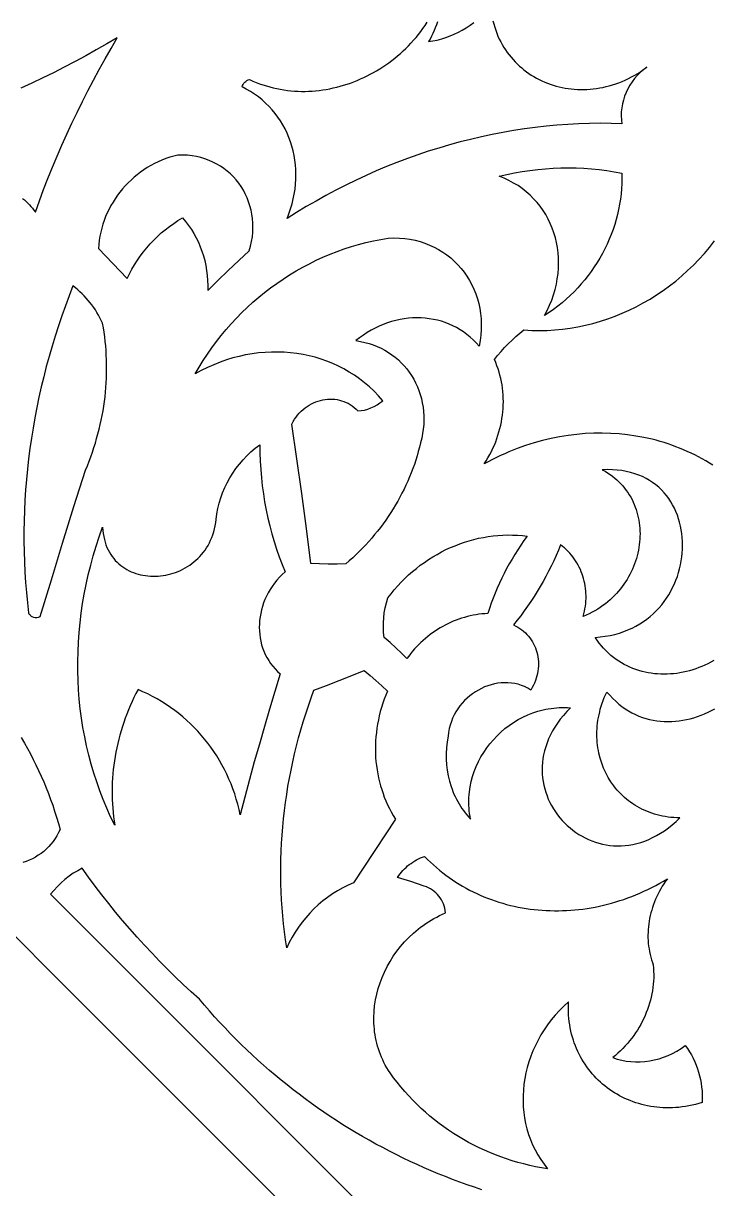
# Model space of a CAD drawing. Extents: x -3069 to -2029, y 258 to 1298.
# Drawn here: x -2234.3 to -2171.5, y 935.6 to 1041.8 of the extents above; entities that cross this region are included whole.
import ezdxf

# ---------------------------------------------------------------- set-up
doc = ezdxf.new("R2010")
doc.units = 0
doc.layers.add('LAYER_1', color=18, linetype='CONTINUOUS')
doc.layers.add('LAYER_2', color=174, linetype='CONTINUOUS')

msp = doc.modelspace()

# ---------------------------------------------------------------- linework, layer by layer
at = {"layer": 'LAYER_1'}
for points in [[(-2191.53, 1042.03), (-2191.46, 1041.73), (-2191.37, 1041.45), (-2191.28, 1041.16), (-2191.18, 1040.89), (-2191.07, 1040.62), (-2190.95, 1040.35), (-2190.82, 1040.1), (-2190.68, 1039.85), (-2190.54, 1039.6), (-2190.38, 1039.37), (-2190.22, 1039.14), (-2190.06, 1038.91), (-2189.88, 1038.7), (-2189.7, 1038.49), (-2189.51, 1038.29), (-2189.32, 1038.09), (-2189.12, 1037.9), (-2188.91, 1037.72), (-2188.7, 1037.55), (-2188.48, 1037.38), (-2188.26, 1037.22), (-2188.03, 1037.07), (-2187.8, 1036.93), (-2187.56, 1036.79), (-2187.31, 1036.67), (-2187.07, 1036.55), (-2186.81, 1036.44), (-2186.56, 1036.33), (-2186.3, 1036.24), (-2186.03, 1036.15), (-2185.77, 1036.07), (-2185.5, 1036), (-2185.22, 1035.94), (-2184.95, 1035.89), (-2184.67, 1035.84), (-2184.39, 1035.81), (-2184.11, 1035.78), (-2183.82, 1035.77), (-2183.54, 1035.76), (-2183.25, 1035.76), (-2182.96, 1035.77), (-2182.67, 1035.79), (-2182.38, 1035.81), (-2182.09, 1035.85), (-2181.8, 1035.9), (-2181.5, 1035.95), (-2181.21, 1036.02), (-2180.92, 1036.1), (-2180.63, 1036.18), (-2180.34, 1036.28), (-2180.05, 1036.38), (-2179.76, 1036.5), (-2179.47, 1036.62), (-2179.18, 1036.76), (-2178.9, 1036.91), (-2178.61, 1037.06), (-2178.33, 1037.23), (-2178.05, 1037.41), (-2177.78, 1037.6), (-2177.5, 1037.8), (-2177.81, 1037.56), (-2178.1, 1037.31), (-2178.37, 1037.04), (-2178.62, 1036.76), (-2178.85, 1036.46), (-2179.05, 1036.15), (-2179.24, 1035.83), (-2179.4, 1035.49), (-2179.53, 1035.15), (-2179.64, 1034.8), (-2179.73, 1034.45), (-2179.79, 1034.09), (-2179.83, 1033.73), (-2179.83, 1033.37), (-2179.81, 1033.01), (-2179.77, 1032.64), (-2180.75, 1032.67), (-2181.74, 1032.68), (-2182.73, 1032.66), (-2183.72, 1032.63), (-2184.71, 1032.57), (-2185.7, 1032.5), (-2186.69, 1032.41), (-2187.67, 1032.3), (-2188.66, 1032.17), (-2189.64, 1032.02), (-2190.62, 1031.85), (-2191.6, 1031.66), (-2192.58, 1031.45), (-2193.56, 1031.22), (-2194.53, 1030.98), (-2195.5, 1030.71), (-2196.46, 1030.43), (-2197.42, 1030.13), (-2198.38, 1029.81), (-2199.33, 1029.47), (-2200.28, 1029.11), (-2201.22, 1028.74), (-2202.16, 1028.34), (-2203.09, 1027.93), (-2204.01, 1027.5), (-2204.93, 1027.05), (-2205.84, 1026.59), (-2206.75, 1026.11), (-2207.65, 1025.6), (-2208.54, 1025.09), (-2209.42, 1024.55), (-2210.3, 1024), (-2210.12, 1024.44), (-2209.97, 1024.89), (-2209.84, 1025.34), (-2209.73, 1025.79), (-2209.64, 1026.24), (-2209.57, 1026.69), (-2209.52, 1027.14), (-2209.49, 1027.58), (-2209.49, 1028.03), (-2209.5, 1028.47), (-2209.53, 1028.9), (-2209.58, 1029.33), (-2209.65, 1029.76), (-2209.75, 1030.18), (-2209.85, 1030.59), (-2209.98, 1031), (-2210.13, 1031.4), (-2210.29, 1031.79), (-2210.48, 1032.17), (-2210.68, 1032.54), (-2210.9, 1032.9), (-2211.13, 1033.25), (-2211.39, 1033.58), (-2211.66, 1033.91), (-2211.94, 1034.22), (-2212.25, 1034.52), (-2212.57, 1034.81), (-2212.9, 1035.08), (-2213.26, 1035.33), (-2213.62, 1035.57), (-2214.01, 1035.79), (-2214.4, 1036), (-2214.36, 1036.11), (-2214.31, 1036.22), (-2214.24, 1036.33), (-2214.15, 1036.42), (-2214.06, 1036.5), (-2213.96, 1036.57), (-2213.85, 1036.63), (-2213.73, 1036.67), (-2213.43, 1036.53), (-2213.12, 1036.4), (-2212.81, 1036.29), (-2212.5, 1036.18), (-2212.18, 1036.08), (-2211.87, 1035.99), (-2211.55, 1035.91), (-2211.23, 1035.84), (-2210.91, 1035.78), (-2210.59, 1035.72), (-2210.27, 1035.68), (-2209.95, 1035.64), (-2209.63, 1035.62), (-2209.3, 1035.6), (-2208.98, 1035.59), (-2208.66, 1035.59), (-2208.33, 1035.6), (-2208.01, 1035.62), (-2207.69, 1035.64), (-2207.37, 1035.68), (-2207.04, 1035.72), (-2206.72, 1035.77), (-2206.4, 1035.83), (-2206.09, 1035.9), (-2205.77, 1035.97), (-2205.45, 1036.06), (-2205.14, 1036.15), (-2204.83, 1036.24), (-2204.52, 1036.35), (-2204.21, 1036.46), (-2203.9, 1036.59), (-2203.6, 1036.72), (-2203.3, 1036.85), (-2203, 1037), (-2202.71, 1037.15), (-2202.42, 1037.31), (-2202.13, 1037.47), (-2201.85, 1037.64), (-2201.57, 1037.82), (-2201.29, 1038.01), (-2201.02, 1038.2), (-2200.75, 1038.4), (-2200.48, 1038.61), (-2200.22, 1038.82), (-2199.97, 1039.04), (-2199.72, 1039.27), (-2199.47, 1039.5), (-2199.23, 1039.74), (-2199, 1039.99), (-2198.77, 1040.24), (-2198.54, 1040.5), (-2198.32, 1040.76), (-2198.11, 1041.03), (-2197.91, 1041.31), (-2197.71, 1041.59), (-2197.51, 1041.88)], [(-2196.59, 1041.92), (-2196.68, 1041.66), (-2196.78, 1041.39), (-2196.88, 1041.13), (-2197, 1040.87), (-2197.12, 1040.62), (-2197.26, 1040.36), (-2197.4, 1040.12), (-2197, 1040.19), (-2196.6, 1040.27), (-2196.2, 1040.38), (-2195.81, 1040.51), (-2195.43, 1040.65), (-2195.05, 1040.81), (-2194.68, 1040.98), (-2194.32, 1041.17), (-2193.96, 1041.38), (-2193.61, 1041.61), (-2193.27, 1041.85)], [(-2234.41, 1025.84), (-2234.24, 1025.7), (-2234.09, 1025.56), (-2233.93, 1025.42), (-2233.78, 1025.26), (-2233.64, 1025.1), (-2233.5, 1024.94), (-2233.37, 1024.77), (-2233.24, 1024.59), (-2232.87, 1025.62), (-2232.49, 1026.64), (-2232.09, 1027.66), (-2231.68, 1028.67), (-2231.25, 1029.68), (-2230.82, 1030.69), (-2230.37, 1031.69), (-2229.91, 1032.68), (-2229.43, 1033.67), (-2228.95, 1034.66), (-2228.45, 1035.64), (-2227.94, 1036.62), (-2227.42, 1037.59), (-2226.88, 1038.55), (-2226.34, 1039.51), (-2225.78, 1040.46), (-2226.73, 1039.91), (-2227.69, 1039.36), (-2228.65, 1038.82), (-2229.62, 1038.3), (-2230.6, 1037.79), (-2231.58, 1037.29), (-2232.57, 1036.81), (-2233.56, 1036.33), (-2234.55, 1035.87)], [(-2171.48, 1001.53), (-2171.8, 1001.73), (-2172.13, 1001.93), (-2172.46, 1002.11), (-2172.79, 1002.29), (-2173.13, 1002.47), (-2173.47, 1002.63), (-2173.81, 1002.79), (-2174.16, 1002.94), (-2174.51, 1003.08), (-2174.86, 1003.22), (-2175.21, 1003.35), (-2175.57, 1003.47), (-2175.93, 1003.59), (-2176.29, 1003.7), (-2176.66, 1003.8), (-2177.02, 1003.89), (-2177.76, 1004.06), (-2178.51, 1004.19), (-2179.26, 1004.3), (-2180.02, 1004.38), (-2180.79, 1004.43), (-2181.56, 1004.45), (-2182.33, 1004.44), (-2183.11, 1004.41), (-2183.89, 1004.34), (-2184.67, 1004.24), (-2185.45, 1004.12), (-2186.22, 1003.96), (-2187, 1003.78), (-2187.78, 1003.56), (-2188.55, 1003.32), (-2189.31, 1003.05), (-2190.07, 1002.74), (-2190.45, 1002.58), (-2190.83, 1002.41), (-2191.21, 1002.23), (-2191.58, 1002.04), (-2191.95, 1001.85), (-2192.32, 1001.65), (-2192.14, 1001.93), (-2191.98, 1002.21), (-2191.82, 1002.5), (-2191.67, 1002.78), (-2191.53, 1003.08), (-2191.4, 1003.37), (-2191.28, 1003.67), (-2191.17, 1003.97), (-2191.07, 1004.27), (-2190.98, 1004.57), (-2190.9, 1004.87), (-2190.82, 1005.18), (-2190.76, 1005.48), (-2190.71, 1005.79), (-2190.66, 1006.1), (-2190.63, 1006.4), (-2190.6, 1006.71), (-2190.59, 1007.02), (-2190.58, 1007.32), (-2190.59, 1007.63), (-2190.6, 1007.93), (-2190.62, 1008.24), (-2190.66, 1008.54), (-2190.7, 1008.84), (-2190.75, 1009.14), (-2190.81, 1009.44), (-2190.89, 1009.73), (-2190.97, 1010.02), (-2191.06, 1010.31), (-2191.16, 1010.6), (-2191.28, 1010.88), (-2191.4, 1011.16), (-2191.1, 1011.53), (-2190.79, 1011.9), (-2190.47, 1012.25), (-2190.14, 1012.6), (-2189.79, 1012.93), (-2189.44, 1013.25), (-2189.08, 1013.56), (-2188.7, 1013.86), (-2187.99, 1013.81), (-2187.29, 1013.8), (-2186.58, 1013.81), (-2185.88, 1013.85), (-2185.18, 1013.92), (-2184.48, 1014.01), (-2183.78, 1014.13), (-2183.1, 1014.28), (-2182.41, 1014.45), (-2181.73, 1014.64), (-2181.06, 1014.86), (-2180.4, 1015.1), (-2179.74, 1015.37), (-2179.1, 1015.66), (-2178.46, 1015.97), (-2177.83, 1016.31), (-2177.21, 1016.67), (-2176.61, 1017.05), (-2176.01, 1017.45), (-2175.43, 1017.87), (-2174.87, 1018.31), (-2174.32, 1018.78), (-2173.78, 1019.26), (-2173.26, 1019.76), (-2172.75, 1020.28), (-2172.26, 1020.82), (-2171.79, 1021.38), (-2171.34, 1021.96)], [(-2171.39, 983.74), (-2171.66, 983.59), (-2171.93, 983.45), (-2172.2, 983.32), (-2172.48, 983.2), (-2172.76, 983.09), (-2173.04, 982.99), (-2173.32, 982.89), (-2173.61, 982.81), (-2173.9, 982.74), (-2174.19, 982.67), (-2174.48, 982.62), (-2174.77, 982.57), (-2175.06, 982.54), (-2175.35, 982.51), (-2175.65, 982.5), (-2175.94, 982.5), (-2176.23, 982.5), (-2176.52, 982.52), (-2176.81, 982.54), (-2177.1, 982.58), (-2177.38, 982.62), (-2177.66, 982.68), (-2177.94, 982.75), (-2178.22, 982.83), (-2178.5, 982.92), (-2178.77, 983.02), (-2179.04, 983.13), (-2179.3, 983.25), (-2179.56, 983.38), (-2179.81, 983.52), (-2180.06, 983.68), (-2180.31, 983.84), (-2180.54, 984.02), (-2180.78, 984.21), (-2181, 984.41), (-2181.22, 984.62), (-2181.44, 984.85), (-2181.64, 985.08), (-2181.84, 985.33), (-2182.03, 985.58), (-2182.21, 985.85), (-2181.74, 985.89), (-2181.29, 985.95), (-2180.85, 986.02), (-2180.42, 986.12), (-2180, 986.23), (-2179.6, 986.37), (-2179.22, 986.52), (-2178.85, 986.68), (-2178.49, 986.87), (-2178.15, 987.07), (-2177.82, 987.28), (-2177.5, 987.5), (-2177.2, 987.74), (-2176.92, 988), (-2176.64, 988.26), (-2176.39, 988.54), (-2176.14, 988.82), (-2175.92, 989.12), (-2175.7, 989.42), (-2175.5, 989.73), (-2175.32, 990.06), (-2175.15, 990.38), (-2174.99, 990.72), (-2174.85, 991.06), (-2174.72, 991.4), (-2174.61, 991.75), (-2174.51, 992.1), (-2174.43, 992.45), (-2174.36, 992.81), (-2174.31, 993.17), (-2174.27, 993.52), (-2174.25, 993.88), (-2174.24, 994.24), (-2174.25, 994.59), (-2174.27, 994.95), (-2174.31, 995.3), (-2174.36, 995.65), (-2174.43, 995.99), (-2174.51, 996.33), (-2174.61, 996.66), (-2174.72, 996.98), (-2174.85, 997.3), (-2174.99, 997.61), (-2175.15, 997.92), (-2175.32, 998.21), (-2175.51, 998.49), (-2175.71, 998.77), (-2175.93, 999.03), (-2176.17, 999.28), (-2176.42, 999.52), (-2176.68, 999.74), (-2176.97, 999.95), (-2177.26, 1000.14), (-2177.57, 1000.32), (-2177.9, 1000.49), (-2178.24, 1000.63), (-2178.6, 1000.76), (-2178.98, 1000.87), (-2179.37, 1000.97), (-2179.77, 1001.04), (-2180.2, 1001.09), (-2180.63, 1001.12), (-2181.09, 1001.13), (-2181.56, 1001.12), (-2181.31, 1000.98), (-2181.08, 1000.84), (-2180.85, 1000.68), (-2180.64, 1000.53), (-2180.43, 1000.36), (-2180.23, 1000.19), (-2180.04, 1000.01), (-2179.86, 999.83), (-2179.69, 999.64), (-2179.53, 999.44), (-2179.38, 999.24), (-2179.23, 999.04), (-2179.1, 998.83), (-2178.97, 998.61), (-2178.85, 998.4), (-2178.75, 998.17), (-2178.65, 997.95), (-2178.56, 997.72), (-2178.47, 997.49), (-2178.4, 997.25), (-2178.34, 997.01), (-2178.28, 996.77), (-2178.23, 996.53), (-2178.19, 996.28), (-2178.16, 996.04), (-2178.14, 995.79), (-2178.13, 995.54), (-2178.12, 995.29), (-2178.13, 995.04), (-2178.14, 994.79), (-2178.16, 994.54), (-2178.19, 994.28), (-2178.22, 994.03), (-2178.27, 993.78), (-2178.32, 993.53), (-2178.38, 993.28), (-2178.45, 993.03), (-2178.53, 992.79), (-2178.62, 992.54), (-2178.71, 992.3), (-2178.81, 992.06), (-2178.92, 991.83), (-2179.04, 991.59), (-2179.17, 991.36), (-2179.3, 991.13), (-2179.44, 990.91), (-2179.59, 990.69), (-2179.75, 990.47), (-2179.91, 990.26), (-2180.09, 990.05), (-2180.27, 989.84), (-2180.45, 989.65), (-2180.65, 989.45), (-2180.85, 989.27), (-2181.06, 989.08), (-2181.28, 988.91), (-2181.51, 988.74), (-2181.74, 988.58), (-2181.98, 988.42), (-2182.23, 988.27), (-2182.48, 988.13), (-2182.75, 988), (-2183.02, 987.87), (-2183.29, 987.75), (-2183.23, 987.99), (-2183.18, 988.22), (-2183.14, 988.46), (-2183.1, 988.7), (-2183.07, 988.93), (-2183.05, 989.16), (-2183.04, 989.4), (-2183.04, 989.63), (-2183.05, 989.86), (-2183.06, 990.09), (-2183.09, 990.31), (-2183.12, 990.54), (-2183.16, 990.76), (-2183.21, 990.98), (-2183.26, 991.2), (-2183.33, 991.41), (-2183.4, 991.62), (-2183.48, 991.83), (-2183.56, 992.04), (-2183.66, 992.24), (-2183.76, 992.43), (-2183.87, 992.63), (-2183.99, 992.81), (-2184.11, 993), (-2184.24, 993.17), (-2184.38, 993.35), (-2184.53, 993.52), (-2184.68, 993.68), (-2184.84, 993.84), (-2185.01, 993.99), (-2185.18, 994.13), (-2185.36, 994.27), (-2185.56, 993.78), (-2185.77, 993.3), (-2185.99, 992.82), (-2186.22, 992.34), (-2186.46, 991.87), (-2186.71, 991.4), (-2186.96, 990.94), (-2187.23, 990.48), (-2187.5, 990.02), (-2187.78, 989.57), (-2188.07, 989.13), (-2188.37, 988.69), (-2188.68, 988.25), (-2189, 987.82), (-2189.32, 987.4), (-2189.66, 986.98), (-2189.45, 986.88), (-2189.26, 986.78), (-2189.07, 986.66), (-2188.9, 986.54), (-2188.73, 986.4), (-2188.57, 986.26), (-2188.43, 986.11), (-2188.29, 985.96), (-2188.16, 985.79), (-2188.04, 985.62), (-2187.93, 985.45), (-2187.83, 985.27), (-2187.74, 985.08), (-2187.66, 984.89), (-2187.59, 984.69), (-2187.53, 984.49), (-2187.48, 984.28), (-2187.44, 984.08), (-2187.41, 983.87), (-2187.39, 983.65), (-2187.39, 983.44), (-2187.39, 983.22), (-2187.41, 983), (-2187.43, 982.78), (-2187.47, 982.57), (-2187.52, 982.35), (-2187.58, 982.13), (-2187.65, 981.91), (-2187.73, 981.69), (-2187.83, 981.48), (-2187.94, 981.27), (-2188.06, 981.05), (-2188.34, 981.22), (-2188.64, 981.36), (-2188.94, 981.47), (-2189.24, 981.57), (-2189.54, 981.64), (-2189.85, 981.68), (-2190.16, 981.71), (-2190.47, 981.71), (-2190.78, 981.7), (-2191.09, 981.66), (-2191.4, 981.61), (-2191.7, 981.53), (-2192, 981.44), (-2192.29, 981.33), (-2192.58, 981.2), (-2192.86, 981.05), (-2193.13, 980.89), (-2193.39, 980.71), (-2193.65, 980.52), (-2193.89, 980.31), (-2194.12, 980.09), (-2194.34, 979.85), (-2194.54, 979.6), (-2194.73, 979.34), (-2194.91, 979.06), (-2195.06, 978.78), (-2195.2, 978.48), (-2195.32, 978.17), (-2195.43, 977.85), (-2195.51, 977.53), (-2195.57, 977.19), (-2195.61, 976.85), (-2195.7, 976.32), (-2195.75, 975.79), (-2195.78, 975.27), (-2195.78, 974.75), (-2195.75, 974.24), (-2195.69, 973.74), (-2195.61, 973.24), (-2195.49, 972.75), (-2195.34, 972.27), (-2195.26, 972.03), (-2195.17, 971.8), (-2195.08, 971.57), (-2194.97, 971.34), (-2194.86, 971.12), (-2194.74, 970.9), (-2194.62, 970.69), (-2194.49, 970.47), (-2194.35, 970.27), (-2194.21, 970.06), (-2194.06, 969.86), (-2193.9, 969.67), (-2193.74, 969.48), (-2193.57, 969.29), (-2193.62, 969.54), (-2193.66, 969.79), (-2193.69, 970.04), (-2193.71, 970.28), (-2193.73, 970.53), (-2193.73, 970.78), (-2193.73, 971.03), (-2193.72, 971.27), (-2193.7, 971.51), (-2193.68, 971.76), (-2193.61, 972.24), (-2193.51, 972.71), (-2193.38, 973.18), (-2193.23, 973.64), (-2193.05, 974.09), (-2192.85, 974.53), (-2192.62, 974.95), (-2192.37, 975.37), (-2192.09, 975.77), (-2191.8, 976.15), (-2191.48, 976.52), (-2191.15, 976.88), (-2190.8, 977.21), (-2190.43, 977.53), (-2190.04, 977.82), (-2189.64, 978.1), (-2189.23, 978.35), (-2188.8, 978.58), (-2188.35, 978.78), (-2187.9, 978.96), (-2187.44, 979.12), (-2186.96, 979.24), (-2186.72, 979.3), (-2186.48, 979.34), (-2186.23, 979.38), (-2185.98, 979.41), (-2185.74, 979.43), (-2185.49, 979.45), (-2185.23, 979.46), (-2184.98, 979.46), (-2184.73, 979.45), (-2184.47, 979.43), (-2184.8, 979.09), (-2185.11, 978.74), (-2185.39, 978.39), (-2185.65, 978.03), (-2185.88, 977.68), (-2186.1, 977.32), (-2186.28, 976.96), (-2186.45, 976.6), (-2186.6, 976.24), (-2186.72, 975.88), (-2186.82, 975.52), (-2186.91, 975.16), (-2186.97, 974.8), (-2187.01, 974.45), (-2187.04, 974.1), (-2187.04, 973.75), (-2187.03, 973.4), (-2187, 973.06), (-2186.95, 972.72), (-2186.89, 972.39), (-2186.81, 972.06), (-2186.72, 971.74), (-2186.6, 971.42), (-2186.48, 971.11), (-2186.34, 970.81), (-2186.18, 970.52), (-2186.02, 970.23), (-2185.84, 969.95), (-2185.64, 969.68), (-2185.44, 969.42), (-2185.22, 969.17), (-2184.99, 968.93), (-2184.75, 968.7), (-2184.5, 968.48), (-2184.24, 968.27), (-2183.97, 968.08), (-2183.7, 967.9), (-2183.41, 967.73), (-2183.12, 967.57), (-2182.81, 967.43), (-2182.51, 967.3), (-2182.19, 967.19), (-2181.87, 967.09), (-2181.54, 967.01), (-2181.21, 966.95), (-2180.87, 966.9), (-2180.53, 966.87), (-2180.18, 966.85), (-2179.83, 966.86), (-2179.48, 966.88), (-2179.13, 966.92), (-2178.77, 966.99), (-2178.41, 967.07), (-2178.05, 967.17), (-2177.69, 967.29), (-2177.33, 967.43), (-2176.97, 967.6), (-2176.61, 967.79), (-2176.25, 968), (-2175.89, 968.23), (-2175.54, 968.49), (-2175.19, 968.77), (-2174.84, 969.08), (-2174.49, 969.41), (-2174.76, 969.41), (-2175.03, 969.43), (-2175.3, 969.45), (-2175.56, 969.48), (-2175.82, 969.52), (-2176.07, 969.56), (-2176.33, 969.62), (-2176.57, 969.68), (-2176.81, 969.75), (-2177.05, 969.83), (-2177.28, 969.91), (-2177.51, 970), (-2177.74, 970.1), (-2177.96, 970.21), (-2178.17, 970.32), (-2178.38, 970.44), (-2178.59, 970.56), (-2178.79, 970.69), (-2178.98, 970.83), (-2179.17, 970.97), (-2179.36, 971.12), (-2179.54, 971.27), (-2179.71, 971.43), (-2179.88, 971.6), (-2180.04, 971.77), (-2180.2, 971.94), (-2180.35, 972.12), (-2180.5, 972.31), (-2180.77, 972.69), (-2181.02, 973.09), (-2181.24, 973.51), (-2181.44, 973.94), (-2181.61, 974.38), (-2181.76, 974.84), (-2181.88, 975.31), (-2181.92, 975.54), (-2181.97, 975.78), (-2182, 976.03), (-2182.03, 976.27), (-2182.04, 976.52), (-2182.06, 976.77), (-2182.06, 977.02), (-2182.05, 977.27), (-2182.04, 977.52), (-2182.02, 977.78), (-2182, 978.03), (-2181.96, 978.29), (-2181.92, 978.55), (-2181.86, 978.8), (-2181.8, 979.06), (-2181.74, 979.32), (-2181.66, 979.58), (-2181.57, 979.84), (-2181.48, 980.1), (-2181.38, 980.36), (-2181.26, 980.61), (-2181.14, 980.87), (-2180.88, 980.57), (-2180.61, 980.28), (-2180.34, 980.02), (-2180.06, 979.77), (-2179.77, 979.54), (-2179.47, 979.33), (-2179.17, 979.14), (-2178.86, 978.97), (-2178.54, 978.81), (-2178.23, 978.68), (-2177.9, 978.56), (-2177.58, 978.45), (-2177.25, 978.37), (-2176.92, 978.3), (-2176.58, 978.24), (-2176.25, 978.2), (-2175.91, 978.18), (-2175.57, 978.17), (-2175.23, 978.18), (-2174.89, 978.2), (-2174.55, 978.24), (-2174.22, 978.29), (-2173.88, 978.36), (-2173.55, 978.44), (-2173.21, 978.53), (-2172.89, 978.63), (-2172.56, 978.75), (-2172.24, 978.88), (-2171.92, 979.02), (-2171.61, 979.18), (-2171.3, 979.34)], [(-2234.52, 976.71), (-2234.23, 976.22), (-2233.96, 975.73), (-2233.69, 975.23), (-2233.43, 974.73), (-2233.18, 974.23), (-2232.94, 973.71), (-2232.7, 973.2), (-2232.48, 972.68), (-2232.26, 972.15), (-2232.05, 971.62), (-2231.85, 971.09), (-2231.66, 970.55), (-2231.48, 970), (-2231.31, 969.46), (-2231.14, 968.9), (-2230.99, 968.35), (-2231.12, 968.06), (-2231.27, 967.78), (-2231.44, 967.51), (-2231.62, 967.26), (-2231.82, 967.01), (-2232.02, 966.78), (-2232.25, 966.56), (-2232.48, 966.35), (-2232.72, 966.16), (-2232.98, 965.99), (-2233.24, 965.82), (-2233.51, 965.68), (-2233.79, 965.55), (-2234.08, 965.44), (-2234.38, 965.34)], [(-2192.55, 935.52), (-2193.22, 935.75), (-2193.88, 935.98), (-2194.55, 936.22), (-2195.21, 936.47), (-2195.86, 936.72), (-2196.51, 936.98), (-2197.16, 937.25), (-2197.8, 937.53), (-2198.44, 937.82), (-2199.08, 938.11), (-2199.71, 938.41), (-2200.34, 938.72), (-2200.96, 939.04), (-2201.58, 939.36), (-2202.19, 939.69), (-2202.8, 940.03), (-2203.41, 940.37), (-2204.01, 940.72), (-2204.6, 941.08), (-2205.2, 941.45), (-2205.78, 941.82), (-2206.36, 942.21), (-2206.94, 942.59), (-2207.51, 942.99), (-2208.08, 943.39), (-2208.64, 943.8), (-2209.2, 944.22), (-2209.75, 944.64), (-2210.3, 945.07), (-2210.84, 945.51), (-2211.38, 945.95), (-2211.91, 946.4), (-2212.43, 946.86), (-2212.95, 947.33), (-2213.47, 947.8), (-2213.97, 948.28), (-2214.48, 948.76), (-2214.97, 949.25), (-2215.47, 949.75), (-2215.95, 950.26), (-2216.43, 950.77), (-2216.9, 951.28), (-2217.37, 951.81), (-2217.83, 952.34), (-2218.29, 952.88), (-2219.03, 953.55), (-2219.77, 954.23), (-2220.49, 954.93), (-2221.2, 955.63), (-2221.91, 956.34), (-2222.6, 957.07), (-2223.29, 957.8), (-2223.96, 958.54), (-2224.62, 959.29), (-2225.28, 960.05), (-2225.92, 960.82), (-2226.55, 961.6), (-2227.17, 962.39), (-2227.78, 963.19), (-2228.38, 964), (-2228.96, 964.81), (-2229.38, 964.59), (-2229.78, 964.35), (-2230.17, 964.08), (-2230.54, 963.79), (-2230.89, 963.48), (-2231.23, 963.15), (-2231.55, 962.8), (-2231.85, 962.44), (-2194.2, 924.79)]]:
    msp.add_lwpolyline(points, dxfattribs=at)
for points in [[(-2217.53, 1017.44), (-2216.6, 1018.36), (-2215.66, 1019.27), (-2214.7, 1020.17), (-2213.74, 1021.06), (-2213.62, 1021.49), (-2213.53, 1021.92), (-2213.46, 1022.35), (-2213.42, 1022.77), (-2213.41, 1023.18), (-2213.41, 1023.59), (-2213.45, 1024), (-2213.5, 1024.4), (-2213.58, 1024.78), (-2213.68, 1025.16), (-2213.8, 1025.54), (-2213.94, 1025.9), (-2214.1, 1026.25), (-2214.28, 1026.58), (-2214.48, 1026.91), (-2214.7, 1027.22), (-2214.94, 1027.52), (-2215.19, 1027.8), (-2215.46, 1028.07), (-2215.75, 1028.32), (-2216.05, 1028.55), (-2216.37, 1028.77), (-2216.7, 1028.97), (-2217.05, 1029.15), (-2217.4, 1029.3), (-2217.78, 1029.44), (-2218.16, 1029.56), (-2218.56, 1029.65), (-2218.96, 1029.72), (-2219.38, 1029.77), (-2219.81, 1029.79), (-2220.24, 1029.78), (-2220.62, 1029.69), (-2220.98, 1029.59), (-2221.34, 1029.46), (-2221.7, 1029.33), (-2222.04, 1029.18), (-2222.38, 1029.01), (-2222.71, 1028.83), (-2223.04, 1028.64), (-2223.35, 1028.44), (-2223.66, 1028.23), (-2223.96, 1028), (-2224.24, 1027.76), (-2224.52, 1027.51), (-2224.79, 1027.25), (-2225.05, 1026.98), (-2225.29, 1026.7), (-2225.53, 1026.42), (-2225.75, 1026.12), (-2225.96, 1025.81), (-2226.16, 1025.5), (-2226.35, 1025.18), (-2226.52, 1024.85), (-2226.68, 1024.52), (-2226.83, 1024.18), (-2226.96, 1023.83), (-2227.08, 1023.48), (-2227.19, 1023.12), (-2227.27, 1022.76), (-2227.35, 1022.39), (-2227.41, 1022.02), (-2227.45, 1021.65), (-2227.47, 1021.27), (-2224.87, 1018.55), (-2224.66, 1018.98), (-2224.44, 1019.39), (-2224.2, 1019.8), (-2223.94, 1020.2), (-2223.67, 1020.59), (-2223.39, 1020.97), (-2223.09, 1021.34), (-2222.78, 1021.69), (-2222.45, 1022.04), (-2222.11, 1022.37), (-2221.76, 1022.69), (-2221.4, 1022.99), (-2221.02, 1023.28), (-2220.63, 1023.56), (-2220.24, 1023.82), (-2219.83, 1024.07), (-2219.54, 1023.73), (-2219.27, 1023.38), (-2219.02, 1023.01), (-2218.79, 1022.64), (-2218.58, 1022.25), (-2218.38, 1021.85), (-2218.21, 1021.44), (-2218.05, 1021.03), (-2217.91, 1020.6), (-2217.8, 1020.17), (-2217.7, 1019.73), (-2217.63, 1019.28), (-2217.57, 1018.83), (-2217.54, 1018.37), (-2217.52, 1017.91)], [(-2186.83, 1015.16), (-2186.58, 1015.63), (-2186.36, 1016.1), (-2186.17, 1016.58), (-2186, 1017.06), (-2185.86, 1017.55), (-2185.74, 1018.03), (-2185.66, 1018.51), (-2185.59, 1018.99), (-2185.56, 1019.47), (-2185.54, 1019.95), (-2185.55, 1020.42), (-2185.59, 1020.89), (-2185.65, 1021.36), (-2185.74, 1021.81), (-2185.84, 1022.26), (-2185.97, 1022.7), (-2186.13, 1023.13), (-2186.3, 1023.55), (-2186.5, 1023.96), (-2186.72, 1024.36), (-2186.96, 1024.75), (-2187.23, 1025.12), (-2187.51, 1025.47), (-2187.82, 1025.81), (-2188.14, 1026.14), (-2188.49, 1026.44), (-2188.85, 1026.73), (-2189.24, 1027), (-2189.64, 1027.24), (-2190.07, 1027.47), (-2190.51, 1027.67), (-2190.97, 1027.85), (-2190.27, 1028.02), (-2189.56, 1028.16), (-2188.86, 1028.29), (-2188.16, 1028.39), (-2187.45, 1028.48), (-2186.75, 1028.54), (-2186.04, 1028.59), (-2185.34, 1028.62), (-2184.64, 1028.63), (-2183.94, 1028.62), (-2183.24, 1028.59), (-2182.54, 1028.54), (-2181.85, 1028.47), (-2181.16, 1028.38), (-2180.48, 1028.27), (-2179.79, 1028.15), (-2179.78, 1027.67), (-2179.79, 1027.2), (-2179.81, 1026.72), (-2179.85, 1026.25), (-2179.91, 1025.78), (-2179.98, 1025.31), (-2180.07, 1024.84), (-2180.18, 1024.38), (-2180.3, 1023.92), (-2180.43, 1023.46), (-2180.58, 1023.01), (-2180.75, 1022.56), (-2180.92, 1022.12), (-2181.12, 1021.68), (-2181.33, 1021.25), (-2181.55, 1020.82), (-2181.78, 1020.4), (-2182.03, 1019.99), (-2182.3, 1019.59), (-2182.57, 1019.19), (-2182.86, 1018.8), (-2183.16, 1018.42), (-2183.48, 1018.05), (-2183.8, 1017.69), (-2184.14, 1017.33), (-2184.49, 1016.99), (-2184.85, 1016.66), (-2185.23, 1016.33), (-2185.61, 1016.02), (-2186.01, 1015.72), (-2186.41, 1015.44)], [(-2209.87, 1005.28), (-2209.75, 1005.51), (-2209.62, 1005.72), (-2209.48, 1005.92), (-2209.34, 1006.1), (-2209.18, 1006.28), (-2209.01, 1006.45), (-2208.84, 1006.6), (-2208.66, 1006.75), (-2208.47, 1006.88), (-2208.28, 1007), (-2208.08, 1007.11), (-2207.88, 1007.21), (-2207.67, 1007.3), (-2207.46, 1007.37), (-2207.25, 1007.43), (-2207.03, 1007.48), (-2206.82, 1007.52), (-2206.6, 1007.54), (-2206.38, 1007.55), (-2206.17, 1007.55), (-2205.95, 1007.54), (-2205.74, 1007.51), (-2205.53, 1007.47), (-2205.32, 1007.41), (-2205.12, 1007.35), (-2204.92, 1007.26), (-2204.73, 1007.17), (-2204.54, 1007.06), (-2204.36, 1006.94), (-2204.18, 1006.8), (-2204.01, 1006.65), (-2203.85, 1006.48), (-2203.55, 1006.51), (-2203.24, 1006.56), (-2202.94, 1006.64), (-2202.65, 1006.75), (-2202.37, 1006.88), (-2202.09, 1007.03), (-2201.83, 1007.21), (-2201.58, 1007.41), (-2201.97, 1007.85), (-2202.37, 1008.27), (-2202.79, 1008.67), (-2203.23, 1009.04), (-2203.68, 1009.39), (-2204.14, 1009.72), (-2204.62, 1010.02), (-2205.11, 1010.3), (-2205.62, 1010.56), (-2206.13, 1010.8), (-2206.66, 1011.01), (-2207.19, 1011.2), (-2207.73, 1011.36), (-2208.29, 1011.5), (-2208.84, 1011.62), (-2209.41, 1011.71), (-2209.98, 1011.78), (-2210.56, 1011.82), (-2211.13, 1011.84), (-2211.72, 1011.84), (-2212.3, 1011.81), (-2212.89, 1011.76), (-2213.48, 1011.68), (-2214.07, 1011.58), (-2214.65, 1011.45), (-2215.24, 1011.3), (-2215.82, 1011.12), (-2216.4, 1010.92), (-2216.98, 1010.69), (-2217.55, 1010.44), (-2218.12, 1010.16), (-2218.68, 1009.85), (-2218.32, 1010.46), (-2217.95, 1011.07), (-2217.56, 1011.66), (-2217.16, 1012.24), (-2216.74, 1012.8), (-2216.3, 1013.36), (-2215.86, 1013.9), (-2215.39, 1014.42), (-2214.91, 1014.93), (-2214.42, 1015.43), (-2213.92, 1015.91), (-2213.4, 1016.38), (-2212.88, 1016.84), (-2212.34, 1017.27), (-2211.79, 1017.7), (-2211.22, 1018.1), (-2210.65, 1018.49), (-2210.07, 1018.87), (-2209.48, 1019.23), (-2208.87, 1019.57), (-2208.26, 1019.89), (-2207.64, 1020.2), (-2207.02, 1020.48), (-2206.38, 1020.75), (-2205.74, 1021), (-2205.09, 1021.24), (-2204.43, 1021.45), (-2203.77, 1021.65), (-2203.1, 1021.82), (-2202.43, 1021.97), (-2201.75, 1022.11), (-2201.07, 1022.22), (-2200.56, 1022.24), (-2200.06, 1022.23), (-2199.57, 1022.18), (-2199.09, 1022.12), (-2198.63, 1022.02), (-2198.17, 1021.9), (-2197.73, 1021.76), (-2197.3, 1021.59), (-2196.88, 1021.39), (-2196.49, 1021.18), (-2196.1, 1020.94), (-2195.73, 1020.69), (-2195.38, 1020.41), (-2195.05, 1020.11), (-2194.73, 1019.8), (-2194.44, 1019.46), (-2194.16, 1019.11), (-2193.9, 1018.75), (-2193.67, 1018.37), (-2193.45, 1017.97), (-2193.26, 1017.56), (-2193.09, 1017.14), (-2192.94, 1016.7), (-2192.82, 1016.26), (-2192.72, 1015.8), (-2192.65, 1015.34), (-2192.61, 1014.86), (-2192.59, 1014.38), (-2192.6, 1013.89), (-2192.63, 1013.39), (-2192.7, 1012.88), (-2192.79, 1012.38), (-2193.05, 1012.67), (-2193.32, 1012.95), (-2193.61, 1013.21), (-2193.9, 1013.45), (-2194.21, 1013.67), (-2194.52, 1013.88), (-2194.85, 1014.07), (-2195.18, 1014.24), (-2195.52, 1014.39), (-2195.87, 1014.52), (-2196.23, 1014.64), (-2196.59, 1014.74), (-2196.96, 1014.82), (-2197.33, 1014.88), (-2197.71, 1014.92), (-2198.08, 1014.95), (-2198.47, 1014.96), (-2198.85, 1014.95), (-2199.23, 1014.92), (-2199.62, 1014.87), (-2200, 1014.81), (-2200.39, 1014.72), (-2200.77, 1014.62), (-2201.15, 1014.5), (-2201.53, 1014.36), (-2201.9, 1014.21), (-2202.27, 1014.03), (-2202.63, 1013.84), (-2202.99, 1013.62), (-2203.34, 1013.39), (-2203.69, 1013.14), (-2204.02, 1012.88), (-2203.61, 1012.81), (-2203.21, 1012.72), (-2202.82, 1012.62), (-2202.44, 1012.49), (-2202.08, 1012.35), (-2201.72, 1012.18), (-2201.38, 1012), (-2201.05, 1011.81), (-2200.74, 1011.59), (-2200.44, 1011.36), (-2200.15, 1011.12), (-2199.88, 1010.86), (-2199.62, 1010.58), (-2199.38, 1010.3), (-2199.16, 1010), (-2198.95, 1009.69), (-2198.75, 1009.36), (-2198.58, 1009.03), (-2198.42, 1008.68), (-2198.28, 1008.33), (-2198.16, 1007.97), (-2198.05, 1007.6), (-2197.97, 1007.22), (-2197.9, 1006.83), (-2197.86, 1006.44), (-2197.83, 1006.04), (-2197.83, 1005.64), (-2197.84, 1005.23), (-2197.88, 1004.82), (-2197.94, 1004.41), (-2198.02, 1003.99), (-2198.12, 1003.57), (-2198.22, 1003.17), (-2198.33, 1002.78), (-2198.44, 1002.39), (-2198.56, 1002), (-2198.69, 1001.61), (-2198.83, 1001.23), (-2198.97, 1000.85), (-2199.13, 1000.47), (-2199.29, 1000.09), (-2199.46, 999.72), (-2199.63, 999.35), (-2199.82, 998.98), (-2200.01, 998.62), (-2200.21, 998.26), (-2200.41, 997.91), (-2200.62, 997.56), (-2200.84, 997.21), (-2201.07, 996.86), (-2201.3, 996.53), (-2201.54, 996.19), (-2201.79, 995.86), (-2202.04, 995.53), (-2202.31, 995.21), (-2202.57, 994.9), (-2202.85, 994.58), (-2203.13, 994.28), (-2203.41, 993.98), (-2203.71, 993.68), (-2204, 993.39), (-2204.31, 993.1), (-2204.62, 992.83), (-2204.94, 992.55), (-2205.74, 992.52), (-2206.54, 992.52), (-2207.33, 992.54), (-2208.12, 992.58), (-2208.52, 995.76), (-2208.95, 998.94), (-2209.4, 1002.12)], [(-2227.11, 1014.47), (-2227.23, 1014.72), (-2227.35, 1014.97), (-2227.48, 1015.21), (-2227.62, 1015.45), (-2227.77, 1015.68), (-2227.92, 1015.91), (-2228.08, 1016.13), (-2228.25, 1016.34), (-2228.42, 1016.55), (-2228.6, 1016.76), (-2228.79, 1016.96), (-2228.98, 1017.15), (-2229.18, 1017.34), (-2229.38, 1017.52), (-2229.59, 1017.7), (-2229.81, 1017.86), (-2230.16, 1016.96), (-2230.5, 1016.05), (-2230.83, 1015.13), (-2231.14, 1014.22), (-2231.44, 1013.3), (-2231.72, 1012.37), (-2231.99, 1011.45), (-2232.24, 1010.52), (-2232.48, 1009.59), (-2232.7, 1008.66), (-2232.91, 1007.73), (-2233.11, 1006.8), (-2233.29, 1005.86), (-2233.45, 1004.92), (-2233.6, 1003.99), (-2233.74, 1003.05), (-2233.86, 1002.11), (-2233.96, 1001.17), (-2234.05, 1000.23), (-2234.13, 999.29), (-2234.19, 998.35), (-2234.23, 997.41), (-2234.26, 996.47), (-2234.28, 995.53), (-2234.28, 994.6), (-2234.27, 993.66), (-2234.23, 992.72), (-2234.19, 991.79), (-2234.13, 990.86), (-2234.05, 989.93), (-2233.96, 989), (-2233.86, 988.07), (-2233.82, 988), (-2233.77, 987.94), (-2233.72, 987.89), (-2233.67, 987.84), (-2233.61, 987.79), (-2233.55, 987.75), (-2233.41, 987.7), (-2233.26, 987.67), (-2233.11, 987.67), (-2232.95, 987.7), (-2232.87, 987.73), (-2232.8, 987.76), (-2231.78, 991.1), (-2230.76, 994.43), (-2229.72, 997.76), (-2228.66, 1001.08), (-2228.49, 1001.49), (-2228.33, 1001.9), (-2228.18, 1002.31), (-2228.04, 1002.72), (-2227.9, 1003.14), (-2227.77, 1003.55), (-2227.65, 1003.97), (-2227.53, 1004.39), (-2227.43, 1004.81), (-2227.33, 1005.23), (-2227.23, 1005.65), (-2227.15, 1006.07), (-2227.07, 1006.49), (-2227.01, 1006.91), (-2226.95, 1007.33), (-2226.89, 1007.76), (-2226.85, 1008.18), (-2226.81, 1008.6), (-2226.78, 1009.03), (-2226.76, 1009.45), (-2226.74, 1009.87), (-2226.74, 1010.29), (-2226.74, 1010.72), (-2226.75, 1011.14), (-2226.77, 1011.56), (-2226.79, 1011.98), (-2226.82, 1012.4), (-2226.87, 1012.81), (-2226.91, 1013.23), (-2226.97, 1013.65), (-2227.04, 1014.06)], [(-2214.56, 969.68), (-2214.66, 970.16), (-2214.79, 970.64), (-2214.92, 971.11), (-2215.07, 971.58), (-2215.23, 972.04), (-2215.4, 972.49), (-2215.59, 972.93), (-2215.79, 973.37), (-2216, 973.8), (-2216.23, 974.22), (-2216.46, 974.63), (-2216.71, 975.04), (-2216.97, 975.44), (-2217.24, 975.83), (-2217.52, 976.2), (-2217.82, 976.58), (-2218.12, 976.94), (-2218.43, 977.29), (-2218.76, 977.63), (-2219.1, 977.96), (-2219.44, 978.28), (-2219.8, 978.6), (-2220.17, 978.9), (-2220.54, 979.19), (-2220.93, 979.47), (-2221.32, 979.74), (-2221.73, 979.99), (-2222.14, 980.24), (-2222.56, 980.47), (-2222.99, 980.69), (-2223.43, 980.9), (-2223.88, 981.1), (-2224.07, 980.73), (-2224.25, 980.36), (-2224.42, 979.99), (-2224.59, 979.62), (-2224.75, 979.24), (-2224.9, 978.86), (-2225.04, 978.48), (-2225.18, 978.1), (-2225.3, 977.72), (-2225.42, 977.33), (-2225.53, 976.95), (-2225.64, 976.56), (-2225.73, 976.17), (-2225.82, 975.78), (-2225.9, 975.39), (-2225.97, 975), (-2226.03, 974.61), (-2226.09, 974.21), (-2226.14, 973.82), (-2226.17, 973.43), (-2226.21, 973.03), (-2226.23, 972.64), (-2226.24, 972.25), (-2226.25, 971.85), (-2226.25, 971.46), (-2226.24, 971.07), (-2226.22, 970.68), (-2226.19, 970.29), (-2226.16, 969.9), (-2226.12, 969.51), (-2226.06, 969.12), (-2226, 968.74), (-2226.38, 969.51), (-2226.73, 970.29), (-2227.05, 971.07), (-2227.36, 971.87), (-2227.64, 972.68), (-2227.91, 973.49), (-2228.15, 974.31), (-2228.37, 975.13), (-2228.57, 975.97), (-2228.74, 976.8), (-2228.9, 977.65), (-2229.03, 978.5), (-2229.14, 979.35), (-2229.23, 980.21), (-2229.3, 981.07), (-2229.35, 981.93), (-2229.37, 982.8), (-2229.37, 983.67), (-2229.35, 984.54), (-2229.31, 985.41), (-2229.25, 986.29), (-2229.16, 987.16), (-2229.06, 988.04), (-2228.93, 988.92), (-2228.78, 989.79), (-2228.61, 990.67), (-2228.41, 991.54), (-2228.19, 992.41), (-2227.96, 993.28), (-2227.7, 994.15), (-2227.41, 995.02), (-2227.11, 995.88), (-2227.09, 995.58), (-2227.05, 995.3), (-2227.01, 995.03), (-2226.95, 994.77), (-2226.88, 994.51), (-2226.8, 994.27), (-2226.71, 994.04), (-2226.6, 993.81), (-2226.49, 993.6), (-2226.37, 993.4), (-2226.24, 993.21), (-2226.09, 993.03), (-2225.95, 992.85), (-2225.79, 992.69), (-2225.62, 992.54), (-2225.45, 992.4), (-2225.27, 992.26), (-2225.09, 992.14), (-2224.9, 992.03), (-2224.7, 991.92), (-2224.5, 991.83), (-2224.29, 991.75), (-2224.08, 991.67), (-2223.87, 991.61), (-2223.65, 991.55), (-2223.43, 991.51), (-2223.2, 991.47), (-2222.98, 991.44), (-2222.75, 991.43), (-2222.52, 991.42), (-2222.29, 991.42), (-2222.05, 991.43), (-2221.82, 991.45), (-2221.59, 991.48), (-2221.36, 991.52), (-2221.13, 991.57), (-2220.9, 991.63), (-2220.67, 991.7), (-2220.45, 991.77), (-2220.23, 991.86), (-2220.01, 991.95), (-2219.79, 992.06), (-2219.58, 992.17), (-2219.37, 992.29), (-2219.17, 992.43), (-2218.97, 992.57), (-2218.78, 992.72), (-2218.6, 992.87), (-2218.42, 993.04), (-2218.24, 993.22), (-2218.08, 993.4), (-2217.92, 993.6), (-2217.77, 993.8), (-2217.63, 994.01), (-2217.49, 994.23), (-2217.37, 994.46), (-2217.26, 994.7), (-2217.15, 994.94), (-2217.06, 995.2), (-2216.97, 995.46), (-2216.9, 995.73), (-2216.84, 996.01), (-2216.79, 996.3), (-2216.76, 996.6), (-2216.69, 997.1), (-2216.6, 997.59), (-2216.48, 998.08), (-2216.34, 998.56), (-2216.17, 999.03), (-2215.97, 999.49), (-2215.76, 999.94), (-2215.51, 1000.39), (-2215.25, 1000.82), (-2214.96, 1001.23), (-2214.64, 1001.64), (-2214.31, 1002.03), (-2213.96, 1002.4), (-2213.59, 1002.75), (-2213.19, 1003.09), (-2212.78, 1003.4), (-2212.77, 1002.65), (-2212.75, 1001.89), (-2212.7, 1001.14), (-2212.64, 1000.39), (-2212.55, 999.65), (-2212.45, 998.91), (-2212.34, 998.18), (-2212.2, 997.45), (-2212.05, 996.72), (-2211.87, 996), (-2211.68, 995.29), (-2211.48, 994.58), (-2211.25, 993.88), (-2211.01, 993.19), (-2210.74, 992.5), (-2210.47, 991.82), (-2210.74, 991.58), (-2210.99, 991.32), (-2211.23, 991.05), (-2211.45, 990.78), (-2211.65, 990.49), (-2211.84, 990.2), (-2212.01, 989.91), (-2212.17, 989.61), (-2212.31, 989.3), (-2212.43, 988.99), (-2212.54, 988.67), (-2212.63, 988.35), (-2212.7, 988.03), (-2212.76, 987.71), (-2212.8, 987.39), (-2212.82, 987.07), (-2212.83, 986.75), (-2212.82, 986.43), (-2212.79, 986.11), (-2212.75, 985.8), (-2212.69, 985.49), (-2212.61, 985.18), (-2212.52, 984.88), (-2212.41, 984.59), (-2212.28, 984.3), (-2212.13, 984.02), (-2211.97, 983.74), (-2211.79, 983.48), (-2211.6, 983.22), (-2211.39, 982.98), (-2211.16, 982.74), (-2210.91, 982.52), (-2211.4, 980.92), (-2211.89, 979.32), (-2212.36, 977.72), (-2212.82, 976.12), (-2213.28, 974.51), (-2213.71, 972.9), (-2214.14, 971.29)], [(-2199.37, 983.91), (-2199.87, 984.41), (-2200.39, 984.89), (-2200.91, 985.37), (-2201.44, 985.83), (-2201.49, 986.28), (-2201.51, 986.73), (-2201.51, 987.18), (-2201.48, 987.63), (-2201.43, 988.09), (-2201.34, 988.54), (-2201.24, 988.99), (-2201.11, 989.44), (-2200.82, 989.82), (-2200.52, 990.18), (-2200.21, 990.54), (-2199.89, 990.88), (-2199.56, 991.21), (-2199.22, 991.53), (-2198.87, 991.84), (-2198.51, 992.13), (-2198.15, 992.41), (-2197.77, 992.68), (-2197.39, 992.94), (-2197.01, 993.18), (-2196.61, 993.41), (-2196.21, 993.63), (-2195.81, 993.84), (-2195.4, 994.03), (-2194.98, 994.2), (-2194.56, 994.36), (-2194.13, 994.51), (-2193.71, 994.65), (-2193.27, 994.76), (-2192.84, 994.87), (-2192.4, 994.96), (-2191.96, 995.03), (-2191.52, 995.09), (-2191.07, 995.14), (-2190.63, 995.16), (-2190.18, 995.18), (-2189.74, 995.17), (-2189.29, 995.15), (-2188.84, 995.12), (-2188.4, 995.06), (-2188.7, 994.66), (-2188.98, 994.25), (-2189.26, 993.83), (-2189.53, 993.41), (-2189.79, 992.98), (-2190.04, 992.55), (-2190.28, 992.12), (-2190.51, 991.68), (-2190.73, 991.23), (-2190.94, 990.78), (-2191.15, 990.33), (-2191.34, 989.87), (-2191.52, 989.41), (-2191.69, 988.95), (-2191.85, 988.48), (-2192, 988.01), (-2192.27, 988), (-2192.53, 987.98), (-2192.8, 987.95), (-2193.07, 987.91), (-2193.33, 987.86), (-2193.6, 987.81), (-2193.86, 987.74), (-2194.12, 987.67), (-2194.38, 987.59), (-2194.63, 987.51), (-2194.89, 987.41), (-2195.14, 987.31), (-2195.39, 987.21), (-2195.63, 987.09), (-2195.87, 986.97), (-2196.11, 986.84), (-2196.35, 986.71), (-2196.58, 986.56), (-2196.81, 986.41), (-2197.04, 986.26), (-2197.26, 986.1), (-2197.47, 985.93), (-2197.69, 985.75), (-2197.89, 985.57), (-2198.1, 985.38), (-2198.29, 985.19), (-2198.49, 984.99), (-2198.68, 984.79), (-2198.86, 984.58), (-2199.04, 984.36), (-2199.21, 984.14)], [(-2210.33, 957.55), (-2210.44, 958.28), (-2210.54, 959.01), (-2210.62, 959.74), (-2210.69, 960.47), (-2210.75, 961.2), (-2210.8, 961.93), (-2210.84, 962.67), (-2210.86, 963.4), (-2210.87, 964.14), (-2210.87, 964.88), (-2210.86, 965.62), (-2210.84, 966.36), (-2210.8, 967.1), (-2210.75, 967.84), (-2210.69, 968.58), (-2210.62, 969.32), (-2210.54, 970.06), (-2210.44, 970.8), (-2210.33, 971.54), (-2210.21, 972.28), (-2210.08, 973.02), (-2209.93, 973.76), (-2209.78, 974.5), (-2209.61, 975.23), (-2209.43, 975.96), (-2209.24, 976.7), (-2209.03, 977.43), (-2208.82, 978.16), (-2208.59, 978.89), (-2208.35, 979.61), (-2208.1, 980.33), (-2207.84, 981.05), (-2206.69, 981.47), (-2205.54, 981.91), (-2204.4, 982.36), (-2203.26, 982.83), (-2202.72, 982.38), (-2202.19, 981.91), (-2201.67, 981.44), (-2201.15, 980.96), (-2201.3, 980.59), (-2201.44, 980.21), (-2201.57, 979.84), (-2201.69, 979.46), (-2201.8, 979.08), (-2201.89, 978.7), (-2201.97, 978.32), (-2202.04, 977.94), (-2202.11, 977.56), (-2202.15, 977.18), (-2202.19, 976.8), (-2202.22, 976.42), (-2202.24, 976.04), (-2202.24, 975.66), (-2202.23, 975.28), (-2202.22, 974.9), (-2202.19, 974.53), (-2202.15, 974.16), (-2202.09, 973.79), (-2202.03, 973.42), (-2201.96, 973.06), (-2201.87, 972.69), (-2201.78, 972.33), (-2201.67, 971.98), (-2201.55, 971.63), (-2201.43, 971.28), (-2201.29, 970.94), (-2201.14, 970.6), (-2200.97, 970.27), (-2200.8, 969.94), (-2200.62, 969.61), (-2200.42, 969.29), (-2204.23, 963.48), (-2204.73, 963.26), (-2205.21, 963.02), (-2205.69, 962.75), (-2206.15, 962.47), (-2206.6, 962.16), (-2207.03, 961.83), (-2207.45, 961.48), (-2207.84, 961.11), (-2208.22, 960.72), (-2208.59, 960.31), (-2208.93, 959.89), (-2209.25, 959.45), (-2209.56, 959), (-2209.84, 958.53), (-2210.09, 958.05)], [(-2180.6, 947.57), (-2180.2, 947.43), (-2179.79, 947.32), (-2179.37, 947.25), (-2178.95, 947.2), (-2178.52, 947.17), (-2178.1, 947.17), (-2177.67, 947.21), (-2177.24, 947.26), (-2176.82, 947.35), (-2176.39, 947.46), (-2175.98, 947.59), (-2175.56, 947.75), (-2175.16, 947.94), (-2174.76, 948.16), (-2174.38, 948.39), (-2174, 948.66), (-2173.8, 948.38), (-2173.62, 948.09), (-2173.44, 947.8), (-2173.29, 947.5), (-2173.14, 947.19), (-2173.01, 946.88), (-2172.89, 946.55), (-2172.78, 946.23), (-2172.69, 945.9), (-2172.62, 945.56), (-2172.55, 945.22), (-2172.51, 944.87), (-2172.47, 944.52), (-2172.45, 944.17), (-2172.45, 943.82), (-2172.46, 943.46), (-2172.77, 943.37), (-2173.07, 943.29), (-2173.37, 943.22), (-2173.67, 943.16), (-2173.97, 943.11), (-2174.27, 943.07), (-2174.57, 943.03), (-2174.86, 943.01), (-2175.16, 942.99), (-2175.45, 942.98), (-2175.74, 942.99), (-2176.03, 943), (-2176.31, 943.01), (-2176.59, 943.04), (-2176.87, 943.08), (-2177.15, 943.12), (-2177.43, 943.17), (-2177.7, 943.23), (-2177.97, 943.29), (-2178.23, 943.37), (-2178.49, 943.45), (-2178.75, 943.54), (-2179.01, 943.64), (-2179.26, 943.74), (-2179.51, 943.85), (-2179.75, 943.97), (-2179.99, 944.09), (-2180.22, 944.22), (-2180.45, 944.36), (-2180.68, 944.51), (-2180.9, 944.66), (-2181.11, 944.82), (-2181.33, 944.98), (-2181.53, 945.15), (-2181.73, 945.33), (-2181.93, 945.51), (-2182.12, 945.7), (-2182.3, 945.89), (-2182.48, 946.09), (-2182.65, 946.3), (-2182.82, 946.51), (-2182.98, 946.73), (-2183.13, 946.95), (-2183.28, 947.17), (-2183.42, 947.41), (-2183.55, 947.64), (-2183.68, 947.89), (-2183.8, 948.13), (-2183.91, 948.38), (-2184.01, 948.64), (-2184.11, 948.9), (-2184.2, 949.16), (-2184.28, 949.43), (-2184.36, 949.71), (-2184.42, 949.98), (-2184.48, 950.26), (-2184.53, 950.55), (-2184.57, 950.84), (-2184.61, 951.13), (-2184.63, 951.43), (-2184.65, 951.73), (-2184.65, 952.03), (-2184.65, 952.34), (-2184.64, 952.64), (-2185.07, 952.25), (-2185.47, 951.85), (-2185.85, 951.43), (-2186.21, 951), (-2186.55, 950.55), (-2186.86, 950.09), (-2187.15, 949.63), (-2187.42, 949.15), (-2187.66, 948.67), (-2187.88, 948.18), (-2188.08, 947.68), (-2188.25, 947.18), (-2188.4, 946.67), (-2188.52, 946.16), (-2188.62, 945.65), (-2188.7, 945.13), (-2188.75, 944.61), (-2188.78, 944.1), (-2188.78, 943.58), (-2188.76, 943.07), (-2188.72, 942.56), (-2188.65, 942.06), (-2188.55, 941.56), (-2188.43, 941.06), (-2188.28, 940.57), (-2188.11, 940.09), (-2187.92, 939.62), (-2187.69, 939.16), (-2187.45, 938.71), (-2187.17, 938.27), (-2186.87, 937.84), (-2186.55, 937.42), (-2187.1, 937.52), (-2187.64, 937.62), (-2188.18, 937.74), (-2188.72, 937.87), (-2189.25, 938.01), (-2189.77, 938.17), (-2190.29, 938.33), (-2190.8, 938.51), (-2191.31, 938.7), (-2191.81, 938.91), (-2192.31, 939.12), (-2192.79, 939.35), (-2193.28, 939.59), (-2193.75, 939.84), (-2194.22, 940.1), (-2194.68, 940.37), (-2195.13, 940.66), (-2195.58, 940.95), (-2196.01, 941.26), (-2196.44, 941.57), (-2196.86, 941.9), (-2197.28, 942.24), (-2197.68, 942.59), (-2198.08, 942.94), (-2198.46, 943.31), (-2198.84, 943.69), (-2199.21, 944.08), (-2199.57, 944.48), (-2199.92, 944.89), (-2200.26, 945.31), (-2200.59, 945.73), (-2200.91, 946.17), (-2201.06, 946.4), (-2201.2, 946.64), (-2201.34, 946.88), (-2201.46, 947.12), (-2201.58, 947.36), (-2201.69, 947.61), (-2201.79, 947.85), (-2201.88, 948.1), (-2201.97, 948.36), (-2202.04, 948.61), (-2202.11, 948.87), (-2202.17, 949.12), (-2202.23, 949.38), (-2202.27, 949.64), (-2202.31, 949.91), (-2202.34, 950.17), (-2202.36, 950.43), (-2202.38, 950.69), (-2202.38, 951.22), (-2202.36, 951.75), (-2202.31, 952.28), (-2202.23, 952.81), (-2202.12, 953.33), (-2201.99, 953.85), (-2201.82, 954.36), (-2201.63, 954.87), (-2201.42, 955.36), (-2201.17, 955.85), (-2200.91, 956.33), (-2200.61, 956.79), (-2200.29, 957.25), (-2199.95, 957.68), (-2199.59, 958.1), (-2199.2, 958.51), (-2198.78, 958.89), (-2198.57, 959.08), (-2198.35, 959.26), (-2198.12, 959.44), (-2197.89, 959.6), (-2197.65, 959.77), (-2197.41, 959.93), (-2197.16, 960.08), (-2196.91, 960.23), (-2196.65, 960.37), (-2196.39, 960.5), (-2196.12, 960.63), (-2195.85, 960.75), (-2195.87, 960.97), (-2195.92, 961.17), (-2195.97, 961.38), (-2196.04, 961.57), (-2196.12, 961.76), (-2196.22, 961.94), (-2196.33, 962.11), (-2196.45, 962.28), (-2196.58, 962.43), (-2196.72, 962.57), (-2196.88, 962.7), (-2197.04, 962.83), (-2197.22, 962.93), (-2197.4, 963.03), (-2197.6, 963.11), (-2197.8, 963.18), (-2198.4, 963.4), (-2199.01, 963.6), (-2199.62, 963.8), (-2200.23, 963.98), (-2200.12, 964.15), (-2200, 964.31), (-2199.87, 964.46), (-2199.74, 964.61), (-2199.6, 964.75), (-2199.45, 964.89), (-2199.31, 965.02), (-2199.15, 965.14), (-2198.99, 965.26), (-2198.83, 965.37), (-2198.66, 965.48), (-2198.49, 965.57), (-2198.31, 965.66), (-2198.13, 965.75), (-2197.95, 965.82), (-2197.76, 965.89), (-2197.5, 965.62), (-2197.23, 965.37), (-2196.96, 965.11), (-2196.68, 964.87), (-2196.4, 964.63), (-2196.11, 964.4), (-2195.82, 964.18), (-2195.52, 963.97), (-2195.22, 963.76), (-2194.92, 963.56), (-2194.61, 963.37), (-2194.3, 963.18), (-2193.98, 963), (-2193.66, 962.83), (-2193.34, 962.67), (-2193.01, 962.51), (-2192.68, 962.36), (-2192.35, 962.22), (-2192.01, 962.08), (-2191.67, 961.96), (-2191.33, 961.84), (-2190.98, 961.73), (-2190.64, 961.62), (-2190.29, 961.52), (-2189.93, 961.43), (-2189.58, 961.35), (-2189.22, 961.28), (-2188.86, 961.21), (-2188.5, 961.15), (-2188.14, 961.1), (-2187.78, 961.05), (-2187.41, 961.01), (-2187.04, 960.98), (-2186.67, 960.96), (-2186.31, 960.95), (-2185.93, 960.94), (-2185.56, 960.94), (-2185.19, 960.95), (-2184.82, 960.96), (-2184.44, 960.98), (-2184.07, 961.01), (-2183.7, 961.05), (-2183.32, 961.1), (-2182.95, 961.15), (-2182.57, 961.21), (-2182.2, 961.28), (-2181.83, 961.36), (-2181.45, 961.44), (-2181.08, 961.54), (-2180.71, 961.63), (-2180.33, 961.74), (-2179.96, 961.86), (-2179.59, 961.98), (-2179.22, 962.11), (-2178.86, 962.25), (-2178.49, 962.4), (-2178.13, 962.55), (-2177.76, 962.71), (-2177.4, 962.88), (-2177.04, 963.06), (-2176.69, 963.24), (-2176.33, 963.44), (-2175.98, 963.64), (-2175.63, 963.85), (-2175.79, 963.63), (-2175.94, 963.4), (-2176.09, 963.17), (-2176.23, 962.94), (-2176.36, 962.71), (-2176.48, 962.47), (-2176.6, 962.23), (-2176.71, 961.99), (-2176.81, 961.75), (-2176.9, 961.5), (-2176.98, 961.25), (-2177.06, 961), (-2177.13, 960.75), (-2177.19, 960.5), (-2177.25, 960.25), (-2177.29, 960), (-2177.33, 959.74), (-2177.36, 959.49), (-2177.38, 959.23), (-2177.39, 958.98), (-2177.4, 958.72), (-2177.4, 958.47), (-2177.39, 958.22), (-2177.37, 957.97), (-2177.34, 957.71), (-2177.3, 957.46), (-2177.26, 957.22), (-2177.21, 956.97), (-2177.15, 956.72), (-2177.08, 956.48), (-2177, 956.24), (-2176.92, 956), (-2176.89, 955.71), (-2176.88, 955.41), (-2176.87, 955.12), (-2176.87, 954.83), (-2176.89, 954.53), (-2176.91, 954.24), (-2176.95, 953.95), (-2176.99, 953.66), (-2177.04, 953.37), (-2177.1, 953.08), (-2177.17, 952.79), (-2177.25, 952.51), (-2177.34, 952.22), (-2177.44, 951.94), (-2177.55, 951.67), (-2177.66, 951.39), (-2177.79, 951.12), (-2177.92, 950.85), (-2178.06, 950.59), (-2178.21, 950.33), (-2178.36, 950.07), (-2178.53, 949.82), (-2178.7, 949.57), (-2178.88, 949.32), (-2179.07, 949.08), (-2179.27, 948.85), (-2179.47, 948.62), (-2179.68, 948.4), (-2179.9, 948.18), (-2180.13, 947.97), (-2180.36, 947.76)]]:
    msp.add_lwpolyline(points, close=True, dxfattribs=at)
at = {"layer": 'LAYER_2'}
msp.add_lwpolyline([(-2404.22, 427.75), (-2199.19, 632.78), (-2199.19, 922.73), (-2404.22, 1127.75), (-2694.17, 1127.75), (-2899.19, 922.73), (-2899.19, 632.78), (-2694.17, 427.75)], close=True, dxfattribs=at)

doc.saveas('drawing.dxf')
